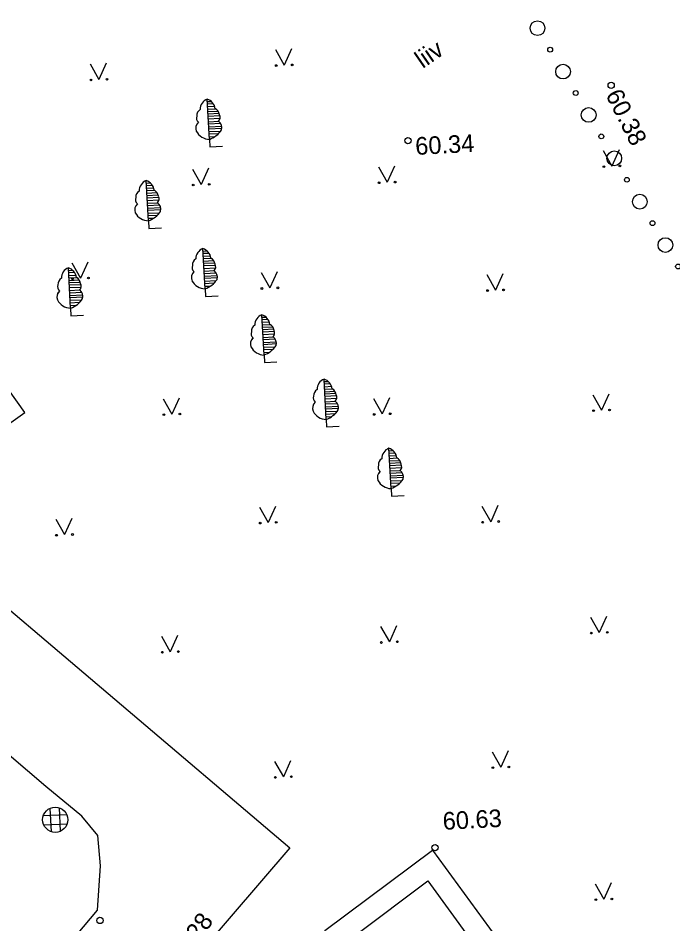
# Model space of a CAD drawing. Extents: x 641437 to 641812, y 6456733 to 6457073.
# Drawn here: x 641558.82 to 641584.81, y 6457028.97 to 6457064.95 of the extents above; entities that cross this region are included whole.
import ezdxf

# ---------------------------------------------------------------- set-up
doc = ezdxf.new("R2010")
doc.units = 0
for name, color, linetype in [('Level 19', 7, 'Continuous'), ('Level 21', 7, 'Continuous'), ('Level 25', 7, 'Continuous'), ('Level 26', 7, 'Continuous'), ('Level 30', 7, 'Continuous'), ('Level 4', 7, 'Continuous'), ('Level 5', 7, 'Continuous'), ('Level 6', 7, 'Continuous'), ('Level 7', 7, 'Continuous')]:
    doc.layers.add(name, color=color, linetype=linetype)

# ---------------------------------------------------------------- blocks, each defined once
blk = doc.blocks.new('BH')
at = {"layer": 'Level 7'}
for centre, radius in [((0, 0), 293), ((990, 0), 95.9)]:
    blk.add_circle(centre, radius, dxfattribs=at)
blk = doc.blocks.new('KMURU2')
at = {"layer": 'Level 6'}
for p in [(-318, 628), (318, 628), (0, 0), (0, 0)]:
    blk.add_line(p, (0, 0), dxfattribs=at)
for centre in [(-318, -8), (318, -8)]:
    blk.add_circle(centre, 34.5, dxfattribs=at)
blk = doc.blocks.new('BL2')
at = {"layer": 'Level 7'}
for p, q in [((0, 300), (0, 1900)), ((0, 1800), (150, 1800)), ((0, 1710), (220, 1710)), ((0, 1600), (280, 1600)), ((0, 1500), (300, 1500)), ((0, 1400), (400, 1400)), ((440, 1300), (0, 1300)), ((0, 1220), (470, 1220)), ((460, 1100), (0, 1100)), ((0, 1000), (410, 1000)), ((480, 900), (0, 900)), ((0, 800), (520, 800)), ((520, 710), (0, 710)), ((0, 610), (460, 600)), ((350, 500), (0, 500)), ((0, 400), (210, 400)), ((0, 300), (0, 0)), ((0, 0), (500, 0))]:
    blk.add_line(p, q, dxfattribs=at)
for centre, radius, start, end in [((130, 1490), 430, 107.592, 178.668), ((-179, 1454), 481, 5.541, 68.199), ((-175, 1255), 275, 117.031, 181.042), ((125, 1225), 326, 4.399, 57.529), ((-230, 1164), 236, 158.614, 224.006), ((258, 1158), 212, 311.82, 25.56), ((-187, 750), 328, 130.365, 197.745), ((188, 750), 328, 342.255, 49.635), ((54, 909), 612, 205.076, 264.939), ((-275, 1225), 965, 286.557, 323.427)]:
    blk.add_arc(centre, radius, start, end, dxfattribs=at)
blk = doc.blocks.new('OD')
at = {"layer": 'Level 26'}
for p, q in [((-189, 458), (-189, -461)), ((190, -466), (190, 461)), ((-464, 187), (462, 187)), ((459, -195), (-456, -195))]:
    blk.add_line(p, q, dxfattribs=at)
blk.add_circle((0, 0), 500, dxfattribs=at)
blk = doc.blocks.new('BH0')
at = {"layer": 'Level 7'}
for centre, radius in [((0, 0), 293), ((990, 0), 95.9)]:
    blk.add_circle(centre, radius, dxfattribs=at)
blk = doc.blocks.new('KMURU4')
at = {"layer": 'Level 6'}
for p in [(-318, 628), (318, 628), (0, 0), (0, 0)]:
    blk.add_line(p, (0, 0), dxfattribs=at)
for centre in [(-318, -8), (318, -8)]:
    blk.add_circle(centre, 34.5, dxfattribs=at)
blk = doc.blocks.new('BL4')
at = {"layer": 'Level 7'}
for p, q in [((0, 300), (0, 1900)), ((0, 1800), (150, 1800)), ((0, 1710), (220, 1710)), ((0, 1600), (280, 1600)), ((0, 1500), (300, 1500)), ((0, 1400), (400, 1400)), ((440, 1300), (0, 1300)), ((0, 1220), (470, 1220)), ((460, 1100), (0, 1100)), ((0, 1000), (410, 1000)), ((480, 900), (0, 900)), ((0, 800), (520, 800)), ((520, 710), (0, 710)), ((0, 610), (460, 600)), ((350, 500), (0, 500)), ((0, 400), (210, 400)), ((0, 300), (0, 0)), ((0, 0), (500, 0))]:
    blk.add_line(p, q, dxfattribs=at)
for centre, radius, start, end in [((130, 1490), 430, 107.592, 178.668), ((-179, 1454), 481, 5.541, 68.199), ((-175, 1255), 275, 117.031, 181.042), ((125, 1225), 326, 4.399, 57.529), ((-230, 1164), 236, 158.614, 224.006), ((258, 1158), 212, 311.82, 25.56), ((-188, 750), 328, 130.365, 197.745), ((188, 750), 328, 342.255, 49.635), ((54, 909), 612, 205.076, 264.939), ((-275, 1225), 965, 286.557, 323.427)]:
    blk.add_arc(centre, radius, start, end, dxfattribs=at)
blk = doc.blocks.new('OD0')
at = {"layer": 'Level 25'}
for p, q in [((-189, 458), (-189, -461)), ((190, -466), (190, 461)), ((-464, 187), (462, 187)), ((459, -195), (-456, -195))]:
    blk.add_line(p, q, dxfattribs=at)
blk.add_circle((0, 0), 500, dxfattribs=at)

msp = doc.modelspace()

# ---------------------------------------------------------------- linework, layer by layer
at = {"layer": 'Level 19'}
for points in [[(641554.697, 6457046.163), (641559.087, 6457049.284), (641556.541, 6457052.843), (641552.234, 6457049.672), (641554.697, 6457046.163)], [(641573.688, 6457025.01), (641570.998, 6457028.703), (641575.275, 6457031.902), (641578.032, 6457028.111), (641573.688, 6457025.01)]]:
    msp.add_lwpolyline(points, dxfattribs=at)
msp.add_lwpolyline([(641573.884, 6457026.221), (641572.21, 6457028.52), (641575.089, 6457030.674), (641576.809, 6457028.31)], close=True, dxfattribs=at)
at = {"layer": 'Level 21'}
for points in [[(641554.697, 6457046.163), (641559.087, 6457049.284), (641556.541, 6457052.843), (641552.234, 6457049.672), (641554.697, 6457046.163)], [(641573.688, 6457025.01), (641570.998, 6457028.703), (641575.275, 6457031.902), (641578.032, 6457028.111), (641573.688, 6457025.01)]]:
    msp.add_lwpolyline(points, dxfattribs=at)
msp.add_lwpolyline([(641573.884, 6457026.221), (641572.21, 6457028.52), (641575.089, 6457030.674), (641576.809, 6457028.31)], close=True, dxfattribs=at)
at = {"layer": 'Level 30'}
for centre in [(641582.363, 6457062.279), (641574.293, 6457060.081), (641575.371, 6457031.995), (641562.064, 6457029.107)]:
    msp.add_circle(centre, 0.125, dxfattribs=at)
at = {"layer": 'Level 4'}
for centre in [(641582.363, 6457062.279), (641574.293, 6457060.081), (641575.371, 6457031.995), (641562.064, 6457029.107)]:
    msp.add_circle(centre, 0.125, dxfattribs=at)
at = {"layer": 'Level 5'}
for points in [[(641541.797, 6457055.612), (641569.601, 6457031.997), (641548.548, 6457007.469)], [(641541.797, 6457055.612), (641569.601, 6457031.997), (641548.548, 6457007.469)], [(641557.496, 6457024.203), (641561.972, 6457029.517), (641562.081, 6457031.276), (641561.977, 6457032.479), (641561.352, 6457033.252), (641559.919, 6457034.426), (641544.886, 6457047.272), (641543.362, 6457047.849), (641541.946, 6457048.059), (641540.855, 6457047.842), (641540.026, 6457047.052)], [(641557.496, 6457024.203), (641561.972, 6457029.517), (641562.081, 6457031.276), (641561.977, 6457032.479), (641561.352, 6457033.252), (641559.919, 6457034.426), (641544.886, 6457047.272), (641543.362, 6457047.849), (641541.946, 6457048.059), (641540.855, 6457047.842), (641540.026, 6457047.052)]]:
    msp.add_lwpolyline(points, dxfattribs=at)

# ---------------------------------------------------------------- block references
at = {"layer": 'Level 25', "xscale": 0.0010016822894375866, "yscale": 0.0010016822894375866, "rotation": 3.013969261592876}
msp.add_blockref('OD0', (641560.291, 6457033.108), dxfattribs=at)
at = {"layer": 'Level 26', "xscale": 0.0010016822894375866, "yscale": 0.0010016822894375866, "rotation": 3.013969261592876}
msp.add_blockref('OD', (641560.291, 6457033.108), dxfattribs=at)
at = {"layer": 'Level 6', "xscale": 0.0009998993786425455, "yscale": 0.0009998993786425455, "rotation": 2.563969261592903}
for name, p in [('KMURU2', (641569.384, 6457063.088)), ('KMURU4', (641569.384, 6457063.088)), ('KMURU2', (641562.027, 6457062.516)), ('KMURU4', (641562.027, 6457062.516)), ('KMURU2', (641582.394, 6457059.074)), ('KMURU4', (641582.394, 6457059.074)), ('KMURU2', (641566.087, 6457058.344)), ('KMURU4', (641566.087, 6457058.344)), ('KMURU2', (641573.466, 6457058.432)), ('KMURU4', (641573.466, 6457058.432)), ('KMURU2', (641561.291, 6457054.621)), ('KMURU4', (641561.291, 6457054.621)), ('KMURU2', (641568.813, 6457054.232)), ('KMURU4', (641568.813, 6457054.232)), ('KMURU2', (641577.773, 6457054.149)), ('KMURU4', (641577.773, 6457054.149)), ('KMURU2', (641564.922, 6457049.219)), ('KMURU4', (641564.922, 6457049.219)), ('KMURU2', (641573.273, 6457049.23)), ('KMURU4', (641573.273, 6457049.23)), ('KMURU2', (641581.981, 6457049.378)), ('KMURU4', (641581.981, 6457049.378)), ('KMURU2', (641568.746, 6457044.915)), ('KMURU4', (641568.746, 6457044.915)), ('KMURU2', (641577.58, 6457044.948)), ('KMURU4', (641577.58, 6457044.948)), ('KMURU2', (641560.658, 6457044.432)), ('KMURU4', (641560.658, 6457044.432)), ('KMURU2', (641581.892, 6457040.544)), ('KMURU4', (641581.892, 6457040.544)), ('KMURU2', (641573.557, 6457040.171)), ('KMURU4', (641573.557, 6457040.171)), ('KMURU2', (641564.86, 6457039.782)), ('KMURU4', (641564.86, 6457039.782)), ('KMURU2', (641577.985, 6457035.198)), ('KMURU4', (641577.985, 6457035.198)), ('KMURU2', (641569.347, 6457034.811)), ('KMURU4', (641569.347, 6457034.811)), ('KMURU2', (641582.076, 6457029.954)), ('KMURU4', (641582.076, 6457029.954))]:
    msp.add_blockref(name, p, dxfattribs=at)
at = {"layer": 'Level 7'}
for name, p, xscale, yscale, rotation in [('BH', (641579.438, 6457064.551), 0.0009998993786425455, 0.0009998993786425458, -59.475951126361245), ('BH0', (641579.438, 6457064.551), 0.0009998993786425455, 0.0009998993786425458, -59.475951126361245), ('BH', (641580.454, 6457062.828), 0.0009998993786425455, 0.0009998993786425458, -59.475951126361245), ('BH0', (641580.454, 6457062.828), 0.0009998993786425455, 0.0009998993786425458, -59.475951126361245), ('BL2', (641566.426, 6457059.835), 0.0010016822894375866, 0.0010016822894375866, 3.013969261592876), ('BL4', (641566.426, 6457059.835), 0.0010016822894375866, 0.0010016822894375866, 3.013969261592876), ('BH', (641581.47, 6457061.105), 0.0009998993786425455, 0.0009998993786425458, -59.475951126361245), ('BH0', (641581.47, 6457061.105), 0.0009998993786425455, 0.0009998993786425458, -59.475951126361245), ('BH', (641582.485, 6457059.383), 0.0009998993786425455, 0.0009998993786425458, -59.475951126361245), ('BH0', (641582.485, 6457059.383), 0.0009998993786425455, 0.0009998993786425458, -59.475951126361245), ('BL2', (641564.004, 6457056.598), 0.0010016822894375866, 0.0010016822894375866, 3.013969261592876), ('BL4', (641564.004, 6457056.598), 0.0010016822894375866, 0.0010016822894375866, 3.013969261592876), ('BH', (641583.501, 6457057.66), 0.0009998993786425455, 0.0009998993786425458, -59.475951126361245), ('BH0', (641583.501, 6457057.66), 0.0009998993786425455, 0.0009998993786425458, -59.475951126361245), ('BH', (641584.517, 6457055.937), 0.0009998993786425455, 0.0009998993786425458, -59.475951126361245), ('BH0', (641584.517, 6457055.937), 0.0009998993786425455, 0.0009998993786425458, -59.475951126361245), ('BL2', (641566.253, 6457053.898), 0.0010016822894375866, 0.0010016822894375866, 3.013969261592876), ('BL4', (641566.253, 6457053.898), 0.0010016822894375866, 0.0010016822894375866, 3.013969261592876), ('BL2', (641560.913, 6457053.131), 0.0010016822894375866, 0.0010016822894375866, 3.013969261592876), ('BL4', (641560.913, 6457053.131), 0.0010016822894375866, 0.0010016822894375866, 3.013969261592876), ('BL2', (641568.595, 6457051.269), 0.0010016822894375866, 0.0010016822894375866, 3.013969261592876), ('BL4', (641568.595, 6457051.269), 0.0010016822894375866, 0.0010016822894375866, 3.013969261592876), ('BL2', (641571.063, 6457048.71), 0.0010016822894375866, 0.0010016822894375866, 3.013969261592876), ('BL4', (641571.063, 6457048.71), 0.0010016822894375866, 0.0010016822894375866, 3.013969261592876), ('BL2', (641573.638, 6457045.963), 0.0010016822894375866, 0.0010016822894375866, 3.013969261592876), ('BL4', (641573.638, 6457045.963), 0.0010016822894375866, 0.0010016822894375866, 3.013969261592876)]:
    msp.add_blockref(name, p, dxfattribs=dict(at, xscale=xscale, yscale=yscale, rotation=rotation))

# ---------------------------------------------------------------- texts
at = {"layer": 'Level 19'}
msp.add_text('liiv', height=0.6999, rotation=34.6302, dxfattribs=at).set_placement((641574.88, 6457062.927))
at = {"layer": 'Level 21'}
msp.add_text('liiv', height=0.6999, rotation=34.6302, dxfattribs=at).set_placement((641574.88, 6457062.927))
at = {"layer": 'Level 30'}
for s, rotation, p in [('60.38', 296.833, (641582.125, 6457061.907)), ('60.34', 3.014, (641574.602, 6457059.515)), ('60.63', 3.014, (641575.692, 6457032.703)), ('60.28', 53.9611, (641565.217, 6457027.185))]:
    msp.add_text(s, height=0.7012, rotation=rotation, dxfattribs=at).set_placement(p)
at = {"layer": 'Level 4'}
for s, rotation, p in [('60.38', 296.833, (641582.125, 6457061.907)), ('60.34', 3.014, (641574.602, 6457059.515)), ('60.63', 3.014, (641575.692, 6457032.703)), ('60.28', 53.9611, (641565.217, 6457027.185))]:
    msp.add_text(s, height=0.7012, rotation=rotation, dxfattribs=at).set_placement(p)

doc.saveas('drawing.dxf')
